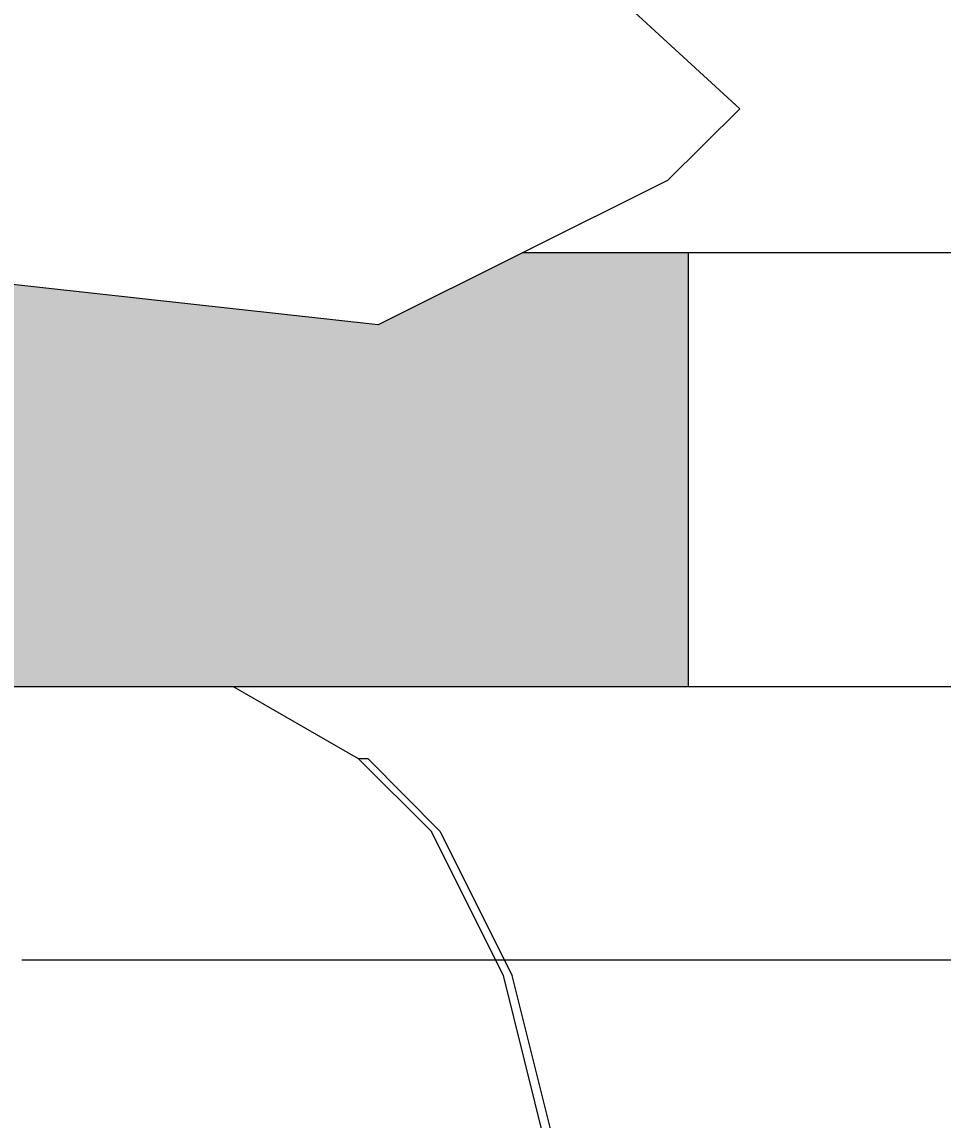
# Model space of a CAD drawing. Extents: x 65572 to 72871, y 30718 to 33858.
# Drawn here: x 65960.75 to 65968.46, y 30848.7 to 30857.88 of the extents above; entities that cross this region are included whole.
import ezdxf

# ---------------------------------------------------------------- set-up
doc = ezdxf.new("R2010")
doc.units = 0
doc.header["$LTSCALE"] = 0.5
doc.header["$MEASUREMENT"] = 0
doc.layers.get('0').update_dxf_attribs({"color": 20, "linetype": 'CONTINUOUS'})
doc.layers.get('DEFPOINTS').update_dxf_attribs({"linetype": 'CONTINUOUS', "lineweight": 5})
for name, color, linetype, lineweight in [('Annotations', 40, 'CONTINUOUS', 5), ('Hatches', 8, 'CONTINUOUS', 5), ('Layout', 154, 'CONTINUOUS', 5)]:
    doc.layers.add(name, color=color, linetype=linetype, lineweight=lineweight)
doc.styles.get("Standard").update_dxf_attribs({"font": 'arial.ttf'})
doc.dimstyles.new('ARCH', dxfattribs={"dimscale": 96, "dimtxt": 0.0625, "dimasz": 0.0625, "dimexe": 0.04, "dimexo": 0.09375, "dimgap": 0.03125, "dimtad": 1, "dimdec": 0, "dimrnd": 0.0625, "dimzin": 3, "dimdsep": 46, "dimlunit": 4, "dimtxsty": 'Standard', "dimblk1": 'ARCHTICK', "dimblk2": 'ARCHTICK', "dimsah": 1, "dimcen": 0, "dimdle": 0.03125, "dimclrd": 256, "dimclre": 256, "dimclrt": 256, "dimazin": 0, "dimtfac": 1, "dimtdec": 0, "dimtmove": 2, "dimatfit": 3, "dimldrblk": 'OBLIQUE', "dimfxl": 0.3, "dimfxlon": 1, "dimfrac": 2, "dimarcsym": 0})

# ---------------------------------------------------------------- blocks, each defined once
blk = doc.blocks.new('_ArchTick')
at = {"const_width": 0.15}
blk.add_lwpolyline([(-0.5, -0.5), (0.5, 0.5)], dxfattribs=at)
blk = doc.blocks.new('*D33')
at = {"layer": 'Annotations', "lineweight": -2}
for p, q in [((65894.4316, 30757.0648), (65894.4316, 30880.0465)), ((65923.2316, 30877.0465), (65890.5916, 30877.0465)), ((65923.2316, 30760.0648), (65890.5916, 30760.0648))]:
    blk.add_line(p, q, dxfattribs=at)
at = {"layer": 'DEFPOINTS', "color": 0}
for p in [(65894.4316, 30877.0465), (65967.6312, 30877.0465), (65967.6312, 30760.0648)]:
    blk.add_point(p, dxfattribs=at)
at = {"layer": 'Annotations', "lineweight": -2, "xscale": 6, "yscale": 6, "zscale": 6}
for p, rotation in [((65894.4316, 30877.0465), 90), ((65894.4316, 30760.0648), 270)]:
    blk.add_blockref('_ArchTick', p, dxfattribs=dict(at, rotation=rotation))
at = {"layer": 'Annotations', "insert": (65900.4946, 30818.5556), "char_height": 6, "attachment_point": 5, "rotation": 270}
blk.add_mtext('9\'-9"', dxfattribs=at)
blk = doc.blocks.new('_Oblique')
at = {"lineweight": -2}
blk.add_line((-0.5, -0.5), (0.5, 0.5), dxfattribs=at)
blk = doc.blocks.new('12fstg01')
at = {"color": 0, "linetype": 'ByBlock'}
for p, q in [((-0.22682, 0.62118), (-0.21409, 0.57035)), ((-0.22516, 0.62118), (-0.21257, 0.57035)), ((-0.20136, 0.54498), (-0.21409, 0.57035)), ((-0.21257, 0.57035), (-0.19983, 0.54498)), ((-0.20136, 0.54498), (-0.18876, 0.53225)), ((-0.19983, 0.54498), (-0.1871, 0.53225)), ((-0.18876, 0.53225), (-0.1871, 0.53225)), ((-0.1871, 0.53225), (-0.1651, 0.51961)), ((-0.1651, 0.51961), (0.1651, 0.51961)), ((-0.24135, 0.43067), (-0.19056, 0.45604)), ((-0.19056, 0.45604), (-0.07625, 0.4434)), ((-0.25408, 0.41812), (-0.24135, 0.43067)), ((-0.22862, 0.39469), (-0.25408, 0.41812))]:
    blk.add_line(p, q, dxfattribs=at)

msp = doc.modelspace()

# ---------------------------------------------------------------- hatches: boundary and pattern name
at = {"layer": 'Hatches', "linetype": 'ByBlock', "true_color": 0xa9bbbc}
h = msp.add_hatch(color=253, dxfattribs=at)
h.paths.add_polyline_path([(65969.949156, 30855.946436), (65969.949156, 30852.32), (65975.99468, 30852.32), (65976.116593, 30852.24997), (65976.116593, 30855.465462), (65971.766765, 30855.946436)])
h.paths.add_polyline_path([(65956.476016, 30855.946436), (65956.476016, 30852.32), (65962.521541, 30852.32), (65966.32711, 30852.32), (65966.32711, 30855.946436), (65964.937332, 30855.946436), (65963.73328, 30855.344957), (65958.293625, 30855.946436)])

# ---------------------------------------------------------------- linework, layer by layer
at = {"layer": 'Layout', "linetype": 'ByBlock'}
for p, q in [((65971.766765, 30855.946436), (65964.937332, 30855.946436)), ((65966.32711, 30852.32), (65966.32711, 30855.946436)), ((65975.99468, 30852.32), (65962.521541, 30852.32))]:
    msp.add_line(p, q, dxfattribs=at)
for points in [[(65960.752104, 30850.037081), (65960.757329, 30850.037081), (65960.762554, 30850.037081), (65960.767779, 30850.037081), (65960.773004, 30850.037081), (65960.778229, 30850.037081), (65960.783454, 30850.037081), (65960.788679, 30850.037081), (65960.793904, 30850.037081), (65960.799129, 30850.037081), (65960.804353, 30850.037081), (65960.809578, 30850.037081), (65960.814803, 30850.037081), (65960.820028, 30850.037081), (65960.825253, 30850.037081), (65960.830478, 30850.037081), (65960.835703, 30850.037081), (65960.840928, 30850.037081), (65960.846153, 30850.037081), (65960.851378, 30850.037081), (65960.856603, 30850.037081), (65960.861828, 30850.037081), (65960.867053, 30850.037081), (65960.872278, 30850.037081), (65960.877503, 30850.037081), (65960.882728, 30850.037081), (65960.887953, 30850.037081), (65960.893178, 30850.037081), (65960.898403, 30850.037081), (65960.903628, 30850.037081), (65960.908853, 30850.037081), (65960.914078, 30850.037081), (65960.919303, 30850.037081), (65960.924528, 30850.037081), (65960.929753, 30850.037081), (65960.934978, 30850.037081), (65960.940202, 30850.037081), (65960.945427, 30850.037081), (65960.950652, 30850.037081), (65960.955877, 30850.037081), (65960.961102, 30850.037081), (65960.966327, 30850.037081), (65960.971552, 30850.037081), (65960.976777, 30850.037081), (65960.982002, 30850.037081), (65960.987227, 30850.037081), (65960.992452, 30850.037081), (65960.997677, 30850.037081), (65961.002902, 30850.037081), (65961.008127, 30850.037081), (65961.013352, 30850.037081), (65961.018577, 30850.037081), (65961.023802, 30850.037081), (65961.029027, 30850.037081), (65961.034252, 30850.037081), (65961.039477, 30850.037081), (65961.044702, 30850.037081), (65961.049927, 30850.037081), (65961.055152, 30850.037081), (65961.060377, 30850.037081), (65961.065602, 30850.037081), (65961.070826, 30850.037081), (65961.076051, 30850.037081), (65961.081276, 30850.037081), (65961.086501, 30850.037081), (65961.091726, 30850.037081), (65961.096951, 30850.037081), (65961.102176, 30850.037081), (65961.107401, 30850.037081), (65961.112626, 30850.037081), (65961.117851, 30850.037081), (65961.123076, 30850.037081), (65961.128301, 30850.037081), (65961.133526, 30850.037081), (65961.138751, 30850.037081), (65961.143976, 30850.037081), (65961.149201, 30850.037081), (65961.154426, 30850.037081), (65961.159651, 30850.037081), (65961.164876, 30850.037081), (65961.170101, 30850.037081), (65961.175326, 30850.037081), (65961.180551, 30850.037081), (65961.185776, 30850.037081), (65961.191001, 30850.037081), (65961.196226, 30850.037081), (65961.201451, 30850.037081), (65961.206675, 30850.037081), (65961.2119, 30850.037081), (65961.217125, 30850.037081), (65961.22235, 30850.037081), (65961.227575, 30850.037081), (65961.2328, 30850.037081), (65961.238025, 30850.037081), (65961.24325, 30850.037081), (65961.248475, 30850.037081), (65961.2537, 30850.037081), (65961.258925, 30850.037081), (65961.26415, 30850.037081), (65961.269375, 30850.037081), (65961.2746, 30850.037081), (65961.279825, 30850.037081), (65961.28505, 30850.037081), (65961.290275, 30850.037081), (65961.2955, 30850.037081), (65961.300725, 30850.037081), (65961.30595, 30850.037081), (65961.311175, 30850.037081), (65961.3164, 30850.037081), (65961.321625, 30850.037081), (65961.32685, 30850.037081), (65961.332075, 30850.037081), (65961.3373, 30850.037081), (65961.342524, 30850.037081), (65961.347749, 30850.037081), (65961.352974, 30850.037081), (65961.358199, 30850.037081), (65961.363424, 30850.037081), (65961.368649, 30850.037081), (65961.373874, 30850.037081), (65961.379099, 30850.037081), (65961.384324, 30850.037081), (65961.389549, 30850.037081), (65961.394774, 30850.037081), (65961.399999, 30850.037081), (65961.405224, 30850.037081), (65961.410449, 30850.037081), (65961.415674, 30850.037081), (65961.420899, 30850.037081), (65961.426124, 30850.037081), (65961.431349, 30850.037081), (65961.436574, 30850.037081), (65961.441799, 30850.037081), (65961.447024, 30850.037081), (65961.452249, 30850.037081), (65961.457474, 30850.037081), (65961.462699, 30850.037081), (65961.467924, 30850.037081), (65961.473148, 30850.037081), (65961.478373, 30850.037081), (65961.483598, 30850.037081), (65961.488823, 30850.037081), (65961.494048, 30850.037081), (65961.499273, 30850.037081), (65961.504498, 30850.037081), (65961.509723, 30850.037081), (65961.514948, 30850.037081), (65961.520173, 30850.037081), (65961.525398, 30850.037081), (65961.530623, 30850.037081), (65961.535848, 30850.037081), (65961.541073, 30850.037081), (65961.546298, 30850.037081), (65961.551523, 30850.037081), (65961.556748, 30850.037081), (65961.561973, 30850.037081), (65961.567198, 30850.037081), (65961.572423, 30850.037081), (65961.577648, 30850.037081), (65961.582873, 30850.037081), (65961.588098, 30850.037081), (65961.593323, 30850.037081), (65961.598548, 30850.037081), (65961.603773, 30850.037081), (65961.608997, 30850.037081), (65961.614222, 30850.037081), (65961.619447, 30850.037081), (65961.624672, 30850.037081), (65961.629897, 30850.037081), (65961.635122, 30850.037081), (65961.640347, 30850.037081), (65961.645572, 30850.037081), (65961.650797, 30850.037081), (65961.656022, 30850.037081), (65961.661247, 30850.037081), (65961.666472, 30850.037081), (65961.671697, 30850.037081), (65961.676922, 30850.037081), (65961.682147, 30850.037081), (65961.687372, 30850.037081), (65961.692597, 30850.037081), (65961.697822, 30850.037081), (65961.703047, 30850.037081), (65961.708272, 30850.037081), (65961.713497, 30850.037081), (65961.718722, 30850.037081), (65961.723947, 30850.037081), (65961.729172, 30850.037081), (65961.734397, 30850.037081), (65961.739622, 30850.037081), (65961.744846, 30850.037081), (65961.750071, 30850.037081), (65961.755296, 30850.037081), (65961.760521, 30850.037081), (65961.765746, 30850.037081), (65961.770971, 30850.037081), (65961.776196, 30850.037081), (65961.781421, 30850.037081), (65961.786646, 30850.037081), (65961.791871, 30850.037081), (65961.797096, 30850.037081), (65961.802321, 30850.037081), (65961.807546, 30850.037081), (65961.812771, 30850.037081), (65961.817996, 30850.037081), (65961.823221, 30850.037081), (65961.828446, 30850.037081), (65961.833671, 30850.037081), (65961.838896, 30850.037081), (65961.844121, 30850.037081), (65961.849346, 30850.037081), (65961.854571, 30850.037081), (65961.859796, 30850.037081), (65961.865021, 30850.037081), (65961.870246, 30850.037081), (65961.87547, 30850.037081), (65961.880695, 30850.037081), (65961.88592, 30850.037081), (65961.891145, 30850.037081), (65961.89637, 30850.037081), (65961.901595, 30850.037081), (65961.90682, 30850.037081), (65961.912045, 30850.037081), (65961.91727, 30850.037081), (65961.922495, 30850.037081), (65961.92772, 30850.037081), (65961.932945, 30850.037081), (65961.93817, 30850.037081), (65961.943395, 30850.037081), (65961.94862, 30850.037081), (65961.953845, 30850.037081), (65961.95907, 30850.037081), (65961.964295, 30850.037081), (65961.96952, 30850.037081), (65961.974745, 30850.037081), (65961.97997, 30850.037081), (65961.985195, 30850.037081), (65961.99042, 30850.037081), (65961.995645, 30850.037081), (65962.00087, 30850.037081), (65962.006095, 30850.037081), (65962.011319, 30850.037081), (65962.016544, 30850.037081), (65962.021769, 30850.037081), (65962.026994, 30850.037081), (65962.032219, 30850.037081), (65962.037444, 30850.037081), (65962.042669, 30850.037081), (65962.047894, 30850.037081), (65962.053119, 30850.037081), (65962.058344, 30850.037081), (65962.063569, 30850.037081), (65962.068794, 30850.037081), (65962.074019, 30850.037081), (65962.079244, 30850.037081), (65962.084469, 30850.037081), (65962.089694, 30850.037081), (65962.094919, 30850.037081), (65962.100144, 30850.037081), (65962.105369, 30850.037081), (65962.110594, 30850.037081), (65962.115819, 30850.037081), (65962.121044, 30850.037081), (65962.126269, 30850.037081), (65962.131494, 30850.037081), (65962.136719, 30850.037081), (65962.141943, 30850.037081), (65962.147168, 30850.037081), (65962.152393, 30850.037081), (65962.157618, 30850.037081), (65962.162843, 30850.037081), (65962.168068, 30850.037081), (65962.173293, 30850.037081), (65962.178518, 30850.037081), (65962.183743, 30850.037081), (65962.188968, 30850.037081), (65962.194193, 30850.037081), (65962.199418, 30850.037081), (65962.204643, 30850.037081), (65962.209868, 30850.037081), (65962.215093, 30850.037081), (65962.220318, 30850.037081), (65962.225543, 30850.037081), (65962.230768, 30850.037081), (65962.235993, 30850.037081), (65962.241218, 30850.037081), (65962.246443, 30850.037081), (65962.251668, 30850.037081), (65962.256893, 30850.037081), (65962.262118, 30850.037081), (65962.267343, 30850.037081), (65962.272568, 30850.037081), (65962.277792, 30850.037081), (65962.283017, 30850.037081), (65962.288242, 30850.037081), (65962.293467, 30850.037081), (65962.298692, 30850.037081), (65962.303917, 30850.037081), (65962.309142, 30850.037081), (65962.314367, 30850.037081), (65962.319592, 30850.037081), (65962.324817, 30850.037081), (65962.330042, 30850.037081), (65962.335267, 30850.037081), (65962.340492, 30850.037081), (65962.345717, 30850.037081), (65962.350942, 30850.037081), (65962.356167, 30850.037081), (65962.361392, 30850.037081), (65962.366617, 30850.037081), (65962.371842, 30850.037081), (65962.377067, 30850.037081), (65962.382292, 30850.037081), (65962.387517, 30850.037081), (65962.392742, 30850.037081), (65962.397967, 30850.037081), (65962.403192, 30850.037081), (65962.408417, 30850.037081), (65962.413641, 30850.037081), (65962.418866, 30850.037081), (65962.424091, 30850.037081), (65962.429316, 30850.037081), (65962.434541, 30850.037081), (65962.439766, 30850.037081), (65962.444991, 30850.037081), (65962.450216, 30850.037081), (65962.455441, 30850.037081), (65962.460666, 30850.037081), (65962.465891, 30850.037081), (65962.471116, 30850.037081), (65962.476341, 30850.037081), (65962.481566, 30850.037081), (65962.486791, 30850.037081), (65962.492016, 30850.037081), (65962.497241, 30850.037081), (65962.502466, 30850.037081), (65962.507691, 30850.037081), (65962.512916, 30850.037081), (65962.518141, 30850.037081), (65962.523366, 30850.037081), (65962.528591, 30850.037081), (65962.533816, 30850.037081), (65962.539041, 30850.037081), (65962.544265, 30850.037081), (65962.54949, 30850.037081), (65962.554715, 30850.037081), (65962.55994, 30850.037081), (65962.565165, 30850.037081), (65962.57039, 30850.037081), (65962.575615, 30850.037081), (65962.58084, 30850.037081), (65962.586065, 30850.037081), (65962.59129, 30850.037081), (65962.596515, 30850.037081), (65962.60174, 30850.037081), (65962.606965, 30850.037081), (65962.61219, 30850.037081), (65962.617415, 30850.037081), (65962.62264, 30850.037081), (65962.627865, 30850.037081), (65962.63309, 30850.037081), (65962.638315, 30850.037081), (65962.64354, 30850.037081), (65962.648765, 30850.037081), (65962.65399, 30850.037081), (65962.659215, 30850.037081), (65962.66444, 30850.037081), (65962.669665, 30850.037081), (65962.67489, 30850.037081), (65962.680114, 30850.037081), (65962.685339, 30850.037081), (65962.690564, 30850.037081), (65962.695789, 30850.037081), (65962.701014, 30850.037081), (65962.706239, 30850.037081), (65962.711464, 30850.037081), (65962.716689, 30850.037081), (65962.721914, 30850.037081), (65962.727139, 30850.037081), (65962.732364, 30850.037081), (65962.737589, 30850.037081), (65962.742814, 30850.037081), (65962.748039, 30850.037081), (65962.753264, 30850.037081), (65962.758489, 30850.037081), (65962.763714, 30850.037081), (65962.768939, 30850.037081), (65962.774164, 30850.037081), (65962.779389, 30850.037081), (65962.784614, 30850.037081), (65962.789839, 30850.037081), (65962.795064, 30850.037081), (65962.800289, 30850.037081), (65962.805514, 30850.037081), (65962.810739, 30850.037081), (65962.815963, 30850.037081), (65962.821188, 30850.037081), (65962.826413, 30850.037081), (65962.831638, 30850.037081), (65962.836863, 30850.037081), (65962.842088, 30850.037081), (65962.847313, 30850.037081), (65962.852538, 30850.037081), (65962.857763, 30850.037081), (65962.862988, 30850.037081), (65962.868213, 30850.037081), (65962.873438, 30850.037081), (65962.878663, 30850.037081), (65962.883888, 30850.037081), (65962.889113, 30850.037081), (65962.894338, 30850.037081), (65962.899563, 30850.037081), (65962.904788, 30850.037081), (65962.910013, 30850.037081), (65962.915238, 30850.037081), (65962.920463, 30850.037081), (65962.925688, 30850.037081), (65962.930913, 30850.037081), (65962.936138, 30850.037081), (65962.941363, 30850.037081), (65962.946587, 30850.037081), (65962.951812, 30850.037081), (65962.957037, 30850.037081), (65962.962262, 30850.037081), (65962.967487, 30850.037081), (65962.972712, 30850.037081), (65962.977937, 30850.037081), (65962.983162, 30850.037081), (65962.988387, 30850.037081), (65962.993612, 30850.037081), (65962.998837, 30850.037081), (65963.004062, 30850.037081), (65963.009287, 30850.037081), (65963.014512, 30850.037081), (65963.019737, 30850.037081), (65963.024962, 30850.037081), (65963.030187, 30850.037081), (65963.035412, 30850.037081), (65963.040637, 30850.037081), (65963.045862, 30850.037081), (65963.051087, 30850.037081), (65963.056312, 30850.037081), (65963.061537, 30850.037081), (65963.066762, 30850.037081), (65963.071987, 30850.037081), (65963.077212, 30850.037081), (65963.082436, 30850.037081), (65963.087661, 30850.037081), (65963.092886, 30850.037081), (65963.098111, 30850.037081), (65963.103336, 30850.037081), (65963.108561, 30850.037081), (65963.113786, 30850.037081), (65963.119011, 30850.037081), (65963.124236, 30850.037081), (65963.129461, 30850.037081), (65963.134686, 30850.037081), (65963.139911, 30850.037081), (65963.145136, 30850.037081), (65963.150361, 30850.037081), (65963.155586, 30850.037081), (65963.160811, 30850.037081), (65963.166036, 30850.037081), (65963.171261, 30850.037081), (65963.176486, 30850.037081), (65963.181711, 30850.037081), (65963.186936, 30850.037081), (65963.192161, 30850.037081), (65963.197386, 30850.037081), (65963.202611, 30850.037081), (65963.207836, 30850.037081), (65963.213061, 30850.037081), (65963.218285, 30850.037081), (65963.22351, 30850.037081), (65963.228735, 30850.037081), (65963.23396, 30850.037081), (65963.239185, 30850.037081), (65963.24441, 30850.037081), (65963.249635, 30850.037081), (65963.25486, 30850.037081), (65963.260085, 30850.037081), (65963.26531, 30850.037081), (65963.270535, 30850.037081), (65963.27576, 30850.037081), (65963.280985, 30850.037081), (65963.28621, 30850.037081), (65963.291435, 30850.037081), (65963.29666, 30850.037081), (65963.301885, 30850.037081), (65963.30711, 30850.037081), (65963.312335, 30850.037081), (65963.31756, 30850.037081), (65963.322785, 30850.037081), (65963.32801, 30850.037081), (65963.333235, 30850.037081), (65963.33846, 30850.037081), (65963.343685, 30850.037081), (65963.348909, 30850.037081), (65963.354134, 30850.037081), (65963.359359, 30850.037081), (65963.364584, 30850.037081), (65963.369809, 30850.037081), (65963.375034, 30850.037081), (65963.380259, 30850.037081), (65963.385484, 30850.037081), (65963.390709, 30850.037081), (65963.395934, 30850.037081), (65963.401159, 30850.037081), (65963.406384, 30850.037081), (65963.411609, 30850.037081), (65963.416834, 30850.037081), (65963.422059, 30850.037081), (65963.427284, 30850.037081), (65963.432509, 30850.037081), (65963.437734, 30850.037081), (65963.442959, 30850.037081), (65963.448184, 30850.037081), (65963.453409, 30850.037081), (65963.458634, 30850.037081), (65963.463859, 30850.037081), (65963.469084, 30850.037081), (65963.474309, 30850.037081), (65963.479534, 30850.037081), (65963.484758, 30850.037081), (65963.489983, 30850.037081), (65963.495208, 30850.037081), (65963.500433, 30850.037081), (65963.505658, 30850.037081), (65963.510883, 30850.037081), (65963.516108, 30850.037081), (65963.521333, 30850.037081), (65963.526558, 30850.037081), (65963.531783, 30850.037081), (65963.537008, 30850.037081), (65963.542233, 30850.037081), (65963.547458, 30850.037081), (65963.552683, 30850.037081), (65963.557908, 30850.037081), (65963.563133, 30850.037081), (65963.568358, 30850.037081), (65963.573583, 30850.037081), (65963.578808, 30850.037081), (65963.584033, 30850.037081), (65963.589258, 30850.037081), (65963.594483, 30850.037081), (65963.599708, 30850.037081), (65963.604933, 30850.037081), (65963.610158, 30850.037081), (65963.615383, 30850.037081), (65963.620607, 30850.037081), (65963.625832, 30850.037081), (65963.631057, 30850.037081), (65963.636282, 30850.037081), (65963.641507, 30850.037081), (65963.646732, 30850.037081), (65963.651957, 30850.037081), (65963.657182, 30850.037081), (65963.662407, 30850.037081), (65963.667632, 30850.037081), (65963.672857, 30850.037081), (65963.678082, 30850.037081), (65963.683307, 30850.037081), (65963.688532, 30850.037081), (65963.693757, 30850.037081), (65963.698982, 30850.037081), (65963.704207, 30850.037081), (65963.709432, 30850.037081), (65963.714657, 30850.037081), (65963.719882, 30850.037081), (65963.725107, 30850.037081), (65963.730332, 30850.037081), (65963.735557, 30850.037081), (65963.740782, 30850.037081), (65963.746007, 30850.037081), (65963.751231, 30850.037081), (65963.756456, 30850.037081), (65963.761681, 30850.037081), (65963.766906, 30850.037081), (65963.772131, 30850.037081), (65963.777356, 30850.037081), (65963.782581, 30850.037081), (65963.787806, 30850.037081), (65963.793031, 30850.037081), (65963.798256, 30850.037081), (65963.803481, 30850.037081), (65963.808706, 30850.037081), (65963.813931, 30850.037081), (65963.819156, 30850.037081), (65963.824381, 30850.037081), (65963.829606, 30850.037081), (65963.834831, 30850.037081), (65963.840056, 30850.037081), (65963.845281, 30850.037081), (65963.850506, 30850.037081), (65963.855731, 30850.037081), (65963.860956, 30850.037081), (65963.866181, 30850.037081), (65963.871406, 30850.037081), (65963.876631, 30850.037081), (65963.881856, 30850.037081), (65963.88708, 30850.037081), (65963.892305, 30850.037081), (65963.89753, 30850.037081), (65963.902755, 30850.037081), (65963.90798, 30850.037081), (65963.913205, 30850.037081), (65963.91843, 30850.037081), (65963.923655, 30850.037081), (65963.92888, 30850.037081), (65963.934105, 30850.037081), (65963.93933, 30850.037081), (65963.944555, 30850.037081), (65963.94978, 30850.037081), (65963.955005, 30850.037081), (65963.96023, 30850.037081), (65963.965455, 30850.037081), (65963.97068, 30850.037081), (65963.975905, 30850.037081), (65963.98113, 30850.037081), (65963.986355, 30850.037081), (65963.99158, 30850.037081), (65963.996805, 30850.037081), (65964.00203, 30850.037081), (65964.007255, 30850.037081), (65964.01248, 30850.037081), (65964.017705, 30850.037081), (65964.022929, 30850.037081), (65964.028154, 30850.037081), (65964.033379, 30850.037081), (65964.038604, 30850.037081), (65964.043829, 30850.037081), (65964.049054, 30850.037081), (65964.054279, 30850.037081), (65964.059504, 30850.037081), (65964.064729, 30850.037081), (65964.069954, 30850.037081), (65964.075179, 30850.037081), (65964.080404, 30850.037081), (65964.085629, 30850.037081), (65964.090854, 30850.037081), (65964.096079, 30850.037081), (65964.101304, 30850.037081), (65964.106529, 30850.037081), (65964.111754, 30850.037081), (65964.116979, 30850.037081), (65964.122204, 30850.037081), (65964.127429, 30850.037081), (65964.132654, 30850.037081), (65964.137879, 30850.037081), (65964.143104, 30850.037081), (65964.148329, 30850.037081), (65964.153553, 30850.037081), (65964.158778, 30850.037081), (65964.164003, 30850.037081), (65964.169228, 30850.037081), (65964.174453, 30850.037081), (65964.179678, 30850.037081), (65964.184903, 30850.037081), (65964.190128, 30850.037081), (65964.195353, 30850.037081), (65964.200578, 30850.037081), (65964.205803, 30850.037081), (65964.211028, 30850.037081), (65964.216253, 30850.037081), (65964.221478, 30850.037081), (65964.226703, 30850.037081), (65964.231928, 30850.037081), (65964.237153, 30850.037081), (65964.242378, 30850.037081), (65964.247603, 30850.037081), (65964.252828, 30850.037081), (65964.258053, 30850.037081), (65964.263278, 30850.037081), (65964.268503, 30850.037081), (65964.273728, 30850.037081), (65964.278953, 30850.037081), (65964.284178, 30850.037081), (65964.289402, 30850.037081), (65964.294627, 30850.037081), (65964.299852, 30850.037081), (65964.305077, 30850.037081), (65964.310302, 30850.037081), (65964.315527, 30850.037081), (65964.320752, 30850.037081), (65964.325977, 30850.037081), (65964.331202, 30850.037081), (65964.336427, 30850.037081), (65964.341652, 30850.037081), (65964.346877, 30850.037081), (65964.352102, 30850.037081), (65964.357327, 30850.037081), (65964.362552, 30850.037081), (65964.367777, 30850.037081), (65964.373002, 30850.037081), (65964.378227, 30850.037081), (65964.383452, 30850.037081), (65964.388677, 30850.037081), (65964.393902, 30850.037081), (65964.399127, 30850.037081), (65964.404352, 30850.037081), (65964.409577, 30850.037081), (65964.414802, 30850.037081), (65964.420027, 30850.037081), (65964.425251, 30850.037081), (65964.430476, 30850.037081), (65964.435701, 30850.037081), (65964.440926, 30850.037081), (65964.446151, 30850.037081), (65964.451376, 30850.037081), (65964.456601, 30850.037081), (65964.461826, 30850.037081), (65964.467051, 30850.037081), (65964.472276, 30850.037081), (65964.477501, 30850.037081), (65964.482726, 30850.037081), (65964.487951, 30850.037081), (65964.493176, 30850.037081), (65964.498401, 30850.037081), (65964.503626, 30850.037081), (65964.508851, 30850.037081), (65964.514076, 30850.037081), (65964.519301, 30850.037081), (65964.524526, 30850.037081), (65964.529751, 30850.037081), (65964.534976, 30850.037081), (65964.540201, 30850.037081), (65964.545426, 30850.037081), (65964.550651, 30850.037081), (65964.555875, 30850.037081), (65964.5611, 30850.037081), (65964.566325, 30850.037081), (65964.57155, 30850.037081), (65964.576775, 30850.037081), (65964.582, 30850.037081), (65964.587225, 30850.037081), (65964.59245, 30850.037081), (65964.597675, 30850.037081), (65964.6029, 30850.037081), (65964.608125, 30850.037081), (65964.61335, 30850.037081), (65964.618575, 30850.037081), (65964.6238, 30850.037081), (65964.629025, 30850.037081), (65964.63425, 30850.037081), (65964.639475, 30850.037081), (65964.6447, 30850.037081), (65964.649925, 30850.037081), (65964.65515, 30850.037081), (65964.660375, 30850.037081), (65964.6656, 30850.037081), (65964.670825, 30850.037081), (65964.67605, 30850.037081), (65964.681275, 30850.037081), (65964.6865, 30850.037081), (65964.691724, 30850.037081), (65964.696949, 30850.037081), (65964.702174, 30850.037081), (65964.707399, 30850.037081), (65964.712624, 30850.037081), (65964.717849, 30850.037081), (65964.723074, 30850.037081), (65964.728299, 30850.037081), (65964.733524, 30850.037081), (65964.738749, 30850.037081), (65964.743974, 30850.037081), (65964.749199, 30850.037081), (65964.754424, 30850.037081), (65964.759649, 30850.037081), (65964.764874, 30850.037081), (65964.770099, 30850.037081), (65964.775324, 30850.037081), (65964.780549, 30850.037081), (65964.785988, 30850.037081), (65964.791812, 30850.037081), (65964.797637, 30850.037081), (65964.803461, 30850.037081), (65964.809286, 30850.037081), (65964.81511, 30850.037081), (65964.820935, 30850.037081), (65964.826759, 30850.037081), (65964.832584, 30850.037081), (65964.838408, 30850.037081), (65964.844233, 30850.037081), (65964.850058, 30850.037081), (65964.855882, 30850.037081), (65964.861707, 30850.037081), (65964.867531, 30850.037081), (65964.873356, 30850.037081), (65964.87918, 30850.037081), (65964.885005, 30850.037081), (65964.890829, 30850.037081), (65964.896654, 30850.037081), (65964.902478, 30850.037081), (65964.908303, 30850.037081), (65964.914127, 30850.037081), (65964.919952, 30850.037081), (65964.925776, 30850.037081), (65964.931601, 30850.037081), (65964.937425, 30850.037081), (65964.94325, 30850.037081), (65964.949074, 30850.037081), (65964.954899, 30850.037081), (65964.960723, 30850.037081), (65964.966548, 30850.037081), (65964.972372, 30850.037081), (65964.978197, 30850.037081), (65964.984021, 30850.037081), (65964.989846, 30850.037081), (65964.99567, 30850.037081), (65965.001495, 30850.037081), (65965.007319, 30850.037081), (65965.013144, 30850.037081), (65965.018968, 30850.037081), (65965.024793, 30850.037081), (65965.030617, 30850.037081), (65965.036442, 30850.037081), (65965.042266, 30850.037081), (65965.048091, 30850.037081), (65965.053915, 30850.037081), (65965.05974, 30850.037081), (65965.065564, 30850.037081), (65965.071389, 30850.037081), (65965.077213, 30850.037081), (65965.083038, 30850.037081), (65965.088862, 30850.037081), (65965.094687, 30850.037081), (65965.100511, 30850.037081), (65965.106336, 30850.037081), (65965.11216, 30850.037081), (65965.117985, 30850.037081), (65965.123809, 30850.037081), (65965.129634, 30850.037081), (65965.135459, 30850.037081), (65965.141283, 30850.037081), (65965.147108, 30850.037081), (65965.152932, 30850.037081), (65965.158757, 30850.037081), (65965.164581, 30850.037081), (65965.170406, 30850.037081), (65965.17623, 30850.037081), (65965.182055, 30850.037081), (65965.187879, 30850.037081), (65965.193704, 30850.037081), (65965.199528, 30850.037081), (65965.205353, 30850.037081), (65965.211177, 30850.037081), (65965.217002, 30850.037081), (65965.222826, 30850.037081), (65965.228651, 30850.037081), (65965.234475, 30850.037081), (65965.2403, 30850.037081), (65965.246124, 30850.037081), (65965.251949, 30850.037081), (65965.257773, 30850.037081), (65965.263598, 30850.037081), (65965.269422, 30850.037081), (65965.275247, 30850.037081), (65965.281071, 30850.037081), (65965.286896, 30850.037081), (65965.29272, 30850.037081), (65965.298545, 30850.037081), (65965.304369, 30850.037081), (65965.310194, 30850.037081), (65965.316018, 30850.037081), (65965.321843, 30850.037081), (65965.327667, 30850.037081), (65965.333492, 30850.037081), (65965.339316, 30850.037081), (65965.345141, 30850.037081), (65965.350965, 30850.037081), (65965.35679, 30850.037081), (65965.362614, 30850.037081), (65965.368439, 30850.037081), (65965.374263, 30850.037081), (65965.380088, 30850.037081), (65965.385912, 30850.037081), (65965.391737, 30850.037081), (65965.397561, 30850.037081), (65965.403386, 30850.037081), (65965.40921, 30850.037081), (65965.415035, 30850.037081), (65965.420859, 30850.037081), (65965.426684, 30850.037081), (65965.432509, 30850.037081), (65965.438333, 30850.037081), (65965.444158, 30850.037081), (65965.449982, 30850.037081), (65965.455807, 30850.037081), (65965.461631, 30850.037081), (65965.467456, 30850.037081), (65965.47328, 30850.037081), (65965.479105, 30850.037081), (65965.484929, 30850.037081), (65965.490754, 30850.037081), (65965.496578, 30850.037081), (65965.502403, 30850.037081), (65965.508227, 30850.037081), (65965.514052, 30850.037081), (65965.519876, 30850.037081), (65965.525701, 30850.037081), (65965.531525, 30850.037081), (65965.53735, 30850.037081), (65965.543174, 30850.037081), (65965.548999, 30850.037081), (65965.554823, 30850.037081), (65965.560648, 30850.037081), (65965.566472, 30850.037081), (65965.572297, 30850.037081), (65965.578121, 30850.037081), (65965.583946, 30850.037081), (65965.58977, 30850.037081), (65965.595595, 30850.037081), (65965.601419, 30850.037081), (65965.607244, 30850.037081), (65965.613068, 30850.037081), (65965.618893, 30850.037081), (65965.624717, 30850.037081), (65965.630542, 30850.037081), (65965.636366, 30850.037081), (65965.642191, 30850.037081), (65965.648015, 30850.037081), (65965.65384, 30850.037081), (65965.659664, 30850.037081), (65965.665489, 30850.037081), (65965.671313, 30850.037081), (65965.677138, 30850.037081), (65965.682962, 30850.037081), (65965.688787, 30850.037081), (65965.694611, 30850.037081), (65965.700436, 30850.037081), (65965.70626, 30850.037081), (65965.712085, 30850.037081), (65965.71791, 30850.037081), (65965.723734, 30850.037081), (65965.729559, 30850.037081), (65965.735383, 30850.037081), (65965.741208, 30850.037081), (65965.747032, 30850.037081), (65965.752857, 30850.037081), (65965.758681, 30850.037081), (65965.764506, 30850.037081), (65965.77033, 30850.037081), (65965.776155, 30850.037081), (65965.781979, 30850.037081), (65965.787804, 30850.037081), (65965.793628, 30850.037081), (65965.799453, 30850.037081), (65965.805277, 30850.037081), (65965.811102, 30850.037081), (65965.816926, 30850.037081), (65965.822751, 30850.037081), (65965.828575, 30850.037081), (65965.8344, 30850.037081), (65965.840224, 30850.037081), (65965.846049, 30850.037081), (65965.851873, 30850.037081), (65965.857698, 30850.037081), (65965.863522, 30850.037081), (65965.869347, 30850.037081), (65965.875171, 30850.037081), (65965.880996, 30850.037081), (65965.88682, 30850.037081), (65965.892645, 30850.037081), (65965.898469, 30850.037081), (65965.904294, 30850.037081), (65965.910118, 30850.037081), (65965.915943, 30850.037081), (65965.921767, 30850.037081), (65965.927592, 30850.037081), (65965.933416, 30850.037081), (65965.939241, 30850.037081), (65965.945065, 30850.037081), (65965.95089, 30850.037081), (65965.956714, 30850.037081), (65965.962539, 30850.037081), (65965.968363, 30850.037081), (65965.974188, 30850.037081), (65965.980012, 30850.037081), (65965.985837, 30850.037081), (65965.991661, 30850.037081), (65965.997486, 30850.037081), (65966.00331, 30850.037081), (65966.009135, 30850.037081), (65966.01496, 30850.037081), (65966.020784, 30850.037081), (65966.026609, 30850.037081), (65966.032433, 30850.037081), (65966.038258, 30850.037081), (65966.044082, 30850.037081), (65966.049907, 30850.037081), (65966.055731, 30850.037081), (65966.061556, 30850.037081), (65966.06738, 30850.037081), (65966.073205, 30850.037081), (65966.079029, 30850.037081), (65966.084854, 30850.037081), (65966.090678, 30850.037081), (65966.096503, 30850.037081), (65966.102327, 30850.037081), (65966.108152, 30850.037081), (65966.113976, 30850.037081), (65966.119801, 30850.037081), (65966.125625, 30850.037081), (65966.13145, 30850.037081), (65966.137274, 30850.037081), (65966.143099, 30850.037081), (65966.148923, 30850.037081), (65966.154748, 30850.037081), (65966.160572, 30850.037081), (65966.166397, 30850.037081), (65966.172221, 30850.037081), (65966.178046, 30850.037081), (65966.18387, 30850.037081), (65966.189695, 30850.037081), (65966.195519, 30850.037081), (65966.201344, 30850.037081), (65966.207168, 30850.037081), (65966.212993, 30850.037081), (65966.218817, 30850.037081), (65966.224642, 30850.037081), (65966.230466, 30850.037081), (65966.236291, 30850.037081), (65966.242115, 30850.037081), (65966.24794, 30850.037081), (65966.253764, 30850.037081), (65966.259589, 30850.037081), (65966.265413, 30850.037081), (65966.271238, 30850.037081), (65966.277062, 30850.037081), (65966.282887, 30850.037081), (65966.288711, 30850.037081), (65966.294536, 30850.037081), (65966.300361, 30850.037081), (65966.306185, 30850.037081), (65966.31201, 30850.037081), (65966.317834, 30850.037081), (65966.323659, 30850.037081), (65966.329483, 30850.037081), (65966.335308, 30850.037081), (65966.341132, 30850.037081), (65966.346957, 30850.037081), (65966.352781, 30850.037081), (65966.358606, 30850.037081), (65966.36443, 30850.037081), (65966.370255, 30850.037081), (65966.376079, 30850.037081), (65966.381904, 30850.037081), (65966.387728, 30850.037081), (65966.393553, 30850.037081), (65966.399377, 30850.037081), (65966.405202, 30850.037081), (65966.411026, 30850.037081), (65966.416851, 30850.037081), (65966.422675, 30850.037081), (65966.4285, 30850.037081), (65966.434324, 30850.037081), (65966.440149, 30850.037081), (65966.445973, 30850.037081), (65966.451798, 30850.037081), (65966.457622, 30850.037081), (65966.463447, 30850.037081), (65966.469271, 30850.037081), (65966.475096, 30850.037081), (65966.48092, 30850.037081), (65966.486745, 30850.037081), (65966.492569, 30850.037081), (65966.498394, 30850.037081), (65966.504218, 30850.037081), (65966.510043, 30850.037081), (65966.515867, 30850.037081), (65966.521692, 30850.037081), (65966.527516, 30850.037081), (65966.533341, 30850.037081), (65966.539165, 30850.037081), (65966.54499, 30850.037081), (65966.550814, 30850.037081), (65966.556639, 30850.037081), (65966.562463, 30850.037081), (65966.568288, 30850.037081), (65966.574112, 30850.037081), (65966.579937, 30850.037081), (65966.585762, 30850.037081), (65966.591586, 30850.037081), (65966.597411, 30850.037081), (65966.603235, 30850.037081), (65966.60906, 30850.037081), (65966.614884, 30850.037081), (65966.620709, 30850.037081), (65966.626533, 30850.037081), (65966.632358, 30850.037081), (65966.638182, 30850.037081), (65966.644007, 30850.037081), (65966.649831, 30850.037081), (65966.655656, 30850.037081), (65966.66148, 30850.037081), (65966.667305, 30850.037081), (65966.673129, 30850.037081), (65966.678954, 30850.037081), (65966.684778, 30850.037081), (65966.690603, 30850.037081), (65966.696427, 30850.037081), (65966.702252, 30850.037081), (65966.708076, 30850.037081), (65966.713901, 30850.037081), (65966.719725, 30850.037081), (65966.72555, 30850.037081), (65966.731374, 30850.037081), (65966.737199, 30850.037081), (65966.743023, 30850.037081), (65966.748848, 30850.037081), (65966.754672, 30850.037081), (65966.760497, 30850.037081), (65966.766321, 30850.037081), (65966.772146, 30850.037081), (65966.77797, 30850.037081), (65966.783795, 30850.037081), (65966.789619, 30850.037081), (65966.795444, 30850.037081), (65966.801268, 30850.037081), (65966.807093, 30850.037081), (65966.812917, 30850.037081), (65966.818742, 30850.037081), (65966.824566, 30850.037081), (65966.830391, 30850.037081), (65966.836215, 30850.037081), (65966.84204, 30850.037081), (65966.847864, 30850.037081), (65966.853689, 30850.037081), (65966.859513, 30850.037081), (65966.865338, 30850.037081), (65966.871162, 30850.037081), (65966.876987, 30850.037081), (65966.882812, 30850.037081), (65966.888636, 30850.037081), (65966.894461, 30850.037081), (65966.900285, 30850.037081), (65966.90611, 30850.037081), (65966.911934, 30850.037081), (65966.917759, 30850.037081), (65966.923583, 30850.037081), (65966.929408, 30850.037081), (65966.935232, 30850.037081), (65966.941057, 30850.037081), (65966.946881, 30850.037081), (65966.952706, 30850.037081), (65966.95853, 30850.037081), (65966.964355, 30850.037081), (65966.970179, 30850.037081), (65966.976004, 30850.037081), (65966.981828, 30850.037081), (65966.987653, 30850.037081), (65966.993477, 30850.037081), (65966.999302, 30850.037081), (65967.005126, 30850.037081), (65967.010951, 30850.037081), (65967.016775, 30850.037081), (65967.0226, 30850.037081), (65967.028424, 30850.037081), (65967.034249, 30850.037081), (65967.040073, 30850.037081), (65967.045898, 30850.037081), (65967.051722, 30850.037081), (65967.057547, 30850.037081), (65967.063371, 30850.037081), (65967.069196, 30850.037081), (65967.07502, 30850.037081), (65967.080845, 30850.037081), (65967.086669, 30850.037081), (65967.092494, 30850.037081), (65967.098318, 30850.037081), (65967.104143, 30850.037081), (65967.109967, 30850.037081), (65967.115792, 30850.037081), (65967.121616, 30850.037081), (65967.127441, 30850.037081), (65967.133265, 30850.037081), (65967.13909, 30850.037081), (65967.144914, 30850.037081), (65967.150739, 30850.037081), (65967.156563, 30850.037081), (65967.162388, 30850.037081), (65967.168213, 30850.037081), (65967.174037, 30850.037081), (65967.179862, 30850.037081), (65967.185686, 30850.037081), (65967.191511, 30850.037081), (65967.197335, 30850.037081), (65967.20316, 30850.037081), (65967.208984, 30850.037081), (65967.214809, 30850.037081), (65967.220633, 30850.037081), (65967.226458, 30850.037081), (65967.232282, 30850.037081), (65967.238107, 30850.037081), (65967.243931, 30850.037081), (65967.249756, 30850.037081), (65967.25558, 30850.037081), (65967.261405, 30850.037081), (65967.267229, 30850.037081), (65967.273054, 30850.037081), (65967.278878, 30850.037081), (65967.284703, 30850.037081), (65967.290527, 30850.037081), (65967.296352, 30850.037081), (65967.302176, 30850.037081), (65967.308001, 30850.037081), (65967.313825, 30850.037081), (65967.31965, 30850.037081), (65967.325474, 30850.037081), (65967.331299, 30850.037081), (65967.337123, 30850.037081), (65967.342948, 30850.037081), (65967.348772, 30850.037081), (65967.354597, 30850.037081), (65967.360421, 30850.037081), (65967.366246, 30850.037081), (65967.37207, 30850.037081), (65967.377895, 30850.037081), (65967.383719, 30850.037081), (65967.389544, 30850.037081), (65967.395368, 30850.037081), (65967.401193, 30850.037081), (65967.407017, 30850.037081), (65967.412842, 30850.037081), (65967.418666, 30850.037081), (65967.424491, 30850.037081), (65967.430315, 30850.037081), (65967.43614, 30850.037081), (65967.441964, 30850.037081), (65967.447789, 30850.037081), (65967.453613, 30850.037081), (65967.459438, 30850.037081), (65967.465263, 30850.037081), (65967.471087, 30850.037081), (65967.476912, 30850.037081), (65967.482736, 30850.037081), (65967.488561, 30850.037081), (65967.494385, 30850.037081), (65967.50021, 30850.037081), (65967.506034, 30850.037081), (65967.511859, 30850.037081), (65967.517683, 30850.037081), (65967.523508, 30850.037081), (65967.529332, 30850.037081), (65967.535157, 30850.037081), (65967.540981, 30850.037081), (65967.546806, 30850.037081), (65967.55263, 30850.037081), (65967.558455, 30850.037081), (65967.564279, 30850.037081), (65967.570104, 30850.037081), (65967.575928, 30850.037081), (65967.581753, 30850.037081), (65967.587577, 30850.037081), (65967.593402, 30850.037081), (65967.599226, 30850.037081), (65967.605051, 30850.037081), (65967.610875, 30850.037081), (65967.6167, 30850.037081), (65967.622524, 30850.037081), (65967.628349, 30850.037081), (65967.634173, 30850.037081), (65967.639998, 30850.037081), (65967.645822, 30850.037081), (65967.651647, 30850.037081), (65967.657471, 30850.037081), (65967.663296, 30850.037081), (65967.66912, 30850.037081), (65967.674945, 30850.037081), (65967.680769, 30850.037081), (65967.686594, 30850.037081), (65967.692418, 30850.037081), (65967.698243, 30850.037081), (65967.704067, 30850.037081), (65967.709892, 30850.037081), (65967.715716, 30850.037081), (65967.721541, 30850.037081), (65967.727365, 30850.037081), (65967.73319, 30850.037081), (65967.739014, 30850.037081), (65967.744839, 30850.037081), (65967.750664, 30850.037081), (65967.756488, 30850.037081), (65967.762313, 30850.037081), (65967.768137, 30850.037081), (65967.773962, 30850.037081), (65967.779786, 30850.037081), (65967.785611, 30850.037081), (65967.791435, 30850.037081), (65967.79726, 30850.037081), (65967.803084, 30850.037081), (65967.808909, 30850.037081), (65967.814733, 30850.037081), (65967.820558, 30850.037081), (65967.826382, 30850.037081), (65967.832207, 30850.037081), (65967.838031, 30850.037081), (65967.843856, 30850.037081), (65967.84968, 30850.037081), (65967.855505, 30850.037081), (65967.861329, 30850.037081), (65967.867154, 30850.037081), (65967.872978, 30850.037081), (65967.878803, 30850.037081), (65967.884627, 30850.037081), (65967.890452, 30850.037081), (65967.896276, 30850.037081), (65967.902101, 30850.037081), (65967.907925, 30850.037081), (65967.91375, 30850.037081), (65967.919574, 30850.037081), (65967.925399, 30850.037081), (65967.931223, 30850.037081), (65967.937048, 30850.037081), (65967.942872, 30850.037081), (65967.948697, 30850.037081), (65967.954521, 30850.037081), (65967.960346, 30850.037081), (65967.96617, 30850.037081), (65967.971995, 30850.037081), (65967.977819, 30850.037081), (65967.983644, 30850.037081), (65967.989468, 30850.037081), (65967.995293, 30850.037081), (65968.001117, 30850.037081), (65968.006942, 30850.037081), (65968.012766, 30850.037081), (65968.018591, 30850.037081), (65968.024415, 30850.037081), (65968.03024, 30850.037081), (65968.036065, 30850.037081), (65968.041889, 30850.037081), (65968.047714, 30850.037081), (65968.053538, 30850.037081), (65968.059363, 30850.037081), (65968.065187, 30850.037081), (65968.071012, 30850.037081), (65968.076836, 30850.037081), (65968.082661, 30850.037081), (65968.088485, 30850.037081), (65968.09431, 30850.037081), (65968.100134, 30850.037081), (65968.105959, 30850.037081), (65968.111783, 30850.037081), (65968.117608, 30850.037081), (65968.123432, 30850.037081), (65968.129257, 30850.037081), (65968.135081, 30850.037081), (65968.140906, 30850.037081), (65968.14673, 30850.037081), (65968.152555, 30850.037081), (65968.158379, 30850.037081), (65968.164204, 30850.037081), (65968.170028, 30850.037081), (65968.175853, 30850.037081), (65968.181677, 30850.037081), (65968.187502, 30850.037081), (65968.193326, 30850.037081), (65968.199151, 30850.037081), (65968.204975, 30850.037081), (65968.2108, 30850.037081), (65968.216624, 30850.037081), (65968.222449, 30850.037081), (65968.228273, 30850.037081), (65968.234098, 30850.037081), (65968.239922, 30850.037081), (65968.245747, 30850.037081), (65968.251571, 30850.037081), (65968.257396, 30850.037081), (65968.26322, 30850.037081), (65968.269045, 30850.037081), (65968.274869, 30850.037081), (65968.280694, 30850.037081), (65968.286518, 30850.037081), (65968.292343, 30850.037081), (65968.298167, 30850.037081), (65968.303992, 30850.037081), (65968.309816, 30850.037081), (65968.315641, 30850.037081), (65968.321465, 30850.037081), (65968.32729, 30850.037081), (65968.333115, 30850.037081), (65968.338939, 30850.037081), (65968.344764, 30850.037081), (65968.350588, 30850.037081), (65968.356413, 30850.037081), (65968.362237, 30850.037081), (65968.368062, 30850.037081), (65968.373886, 30850.037081), (65968.379711, 30850.037081), (65968.385535, 30850.037081), (65968.39136, 30850.037081), (65968.397184, 30850.037081), (65968.403009, 30850.037081), (65968.408833, 30850.037081), (65968.414658, 30850.037081), (65968.420482, 30850.037081), (65968.426307, 30850.037081), (65968.432131, 30850.037081), (65968.437956, 30850.037081), (65968.44378, 30850.037081), (65968.449605, 30850.037081), (65968.455429, 30850.037081)], [(65964.714251, 30850.037081), (65984.916269, 30850.037081)]]:
    msp.add_lwpolyline(points, dxfattribs=at)

# ---------------------------------------------------------------- block references
at = {"layer": 'Layout', "linetype": 'ByBlock', "xscale": 47.58705652932135, "yscale": 47.58705652932135, "zscale": 47.58705652932135, "rotation": 180}
msp.add_blockref('12fstg01', (65954.664993, 30877.046502), dxfattribs=at)

# ---------------------------------------------------------------- dimensions: what is measured, and where the dimension line sits
at = {"layer": 'Annotations'}
dim = msp.add_linear_dim(base=(65894.431642, 30877.046502), p1=(65967.63117, 30760.064773), p2=(65967.63117, 30877.046502), angle=270, dimstyle='ARCH', dxfattribs=at)
dim.commit()
dim.dimension.update_dxf_attribs({"geometry": '*D33', "text_midpoint": (65900.494642, 30818.555637)})

# ---------------------------------------------------------------- leaders
at = {"layer": 'Annotations', "linetype": 'ByBlock'}
msp.add_leader([(65936.886538, 30850.348247), (65980.656573, 30917.574618), (65988.929961, 30917.574618)], dimstyle='ARCH', dxfattribs=at)

doc.saveas('drawing.dxf')
